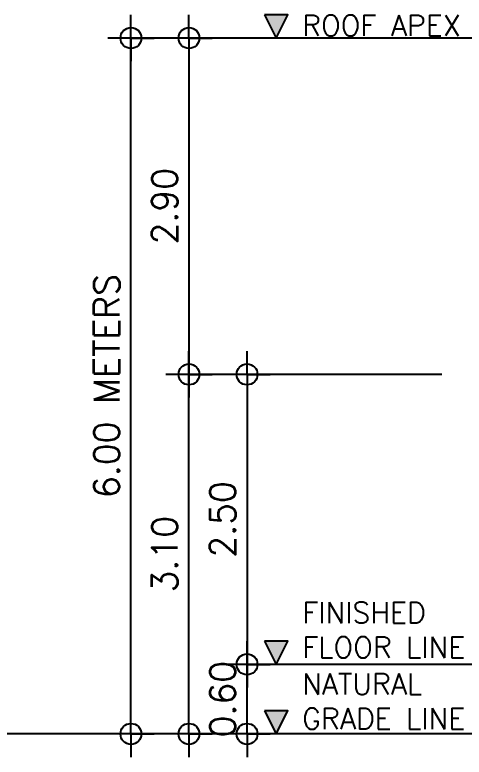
# Model space of a CAD drawing. Header units: millimetres. Extents: x -251401 to 377140, y -30451 to 275830.
# Drawn here: x 116690 to 120560, y -3140 to 3260 of the extents above; entities that cross this region are included whole.
import ezdxf

# ---------------------------------------------------------------- set-up
doc = ezdxf.new("R2010")
doc.units = ezdxf.units.MM
for name, color, linetype in [('0-S3', 3, 'Continuous'), ('A-DIMENSIONS', 30, 'Continuous'), ('A-TEXT', 7, 'Continuous')]:
    doc.layers.add(name, color=color, linetype=linetype)
doc.styles.add('LEROY', font='simplex.shx')
doc.dimstyles.new('DIM100', dxfattribs={"dimscale": 0, "dimtxt": 220, "dimasz": 180, "dimexe": 220, "dimexo": 250, "dimgap": 1, "dimtad": 1, "dimtoh": 1, "dimlfac": 0.001, "dimzin": 1, "dimdsep": 46, "dimtxsty": 'LEROY', "dimblk1": 'ORIGIN', "dimblk2": 'ORIGIN', "dimsah": 1, "dimcen": 0.18, "dimclrd": 30, "dimclre": 30, "dimclrt": 7, "dimazin": 0, "dimtfac": 1, "dimtix": 1, "dimtmove": 1, "dimatfit": 3, "dimfxl": 1, "dimtvp": 1, "dimtolj": 2, "dimtzin": 0, "dimarcsym": 0})

# ---------------------------------------------------------------- blocks, each defined once
blk = doc.blocks.new('USER ARROW 100')
at = {"layer": 'A-DIMENSIONS'}
for q in [(-200, 0), (200, 0)]:
    blk.add_line((0, 0), q, dxfattribs=at)
for points in [[(0, 0), (0, 200)], [(0, 0), (0, -200)]]:
    blk.add_lwpolyline(points, dxfattribs=at)
blk.add_circle((0, 0), 90, dxfattribs=at)
blk = doc.blocks.new('*D141')
at = {"layer": 'A-DIMENSIONS', "color": 30, "transparency": 16777216}
for p, q in [((123416, 3059.9), (117689.5, 3059.9)), ((117689.5, -2939.1), (117689.5, 3058.9)), ((121116, -2940.1), (117689.5, -2940.1))]:
    blk.add_line(p, q, dxfattribs=at)
at = {"layer": 'Defpoints', "color": 0, "transparency": 16777216}
for p in [(117689.5, 3059.9), (123666, 3059.9), (121366, -2940.1)]:
    blk.add_point(p, dxfattribs=at)
at = {"layer": 'A-DIMENSIONS', "color": 30, "transparency": 16777216}
for p, rotation in [((117689.5, 3059.9), 90), ((117689.5, -2940.1), 270)]:
    blk.add_blockref('USER ARROW 100', p, dxfattribs=dict(at, rotation=rotation))
at = {"layer": 'A-DIMENSIONS', "color": 7, "transparency": 16777216, "insert": (117479.5, 59.9), "char_height": 220, "attachment_point": 5, "rotation": 90, "style": 'LEROY'}
blk.add_mtext('\\A2;6.00 METERS', dxfattribs=at)
blk = doc.blocks.new('*D142')
at = {"layer": 'A-DIMENSIONS', "color": 30, "transparency": 16777216}
for p, q in [((118689.5, -2339.1), (118689.5, -2338.1)), ((121116, -2340.1), (118689.5, -2340.1)), ((118689.5, -2940.1), (118689.5, -2340.1)), ((121116, -2940.1), (118689.5, -2940.1)), ((118689.5, -2941.1), (118689.5, -2942.1))]:
    blk.add_line(p, q, dxfattribs=at)
at = {"layer": 'Defpoints', "color": 0, "transparency": 16777216}
for p in [(118689.5, -2340.1), (121366, -2340.1), (121366, -2940.1)]:
    blk.add_point(p, dxfattribs=at)
at = {"layer": 'A-DIMENSIONS', "color": 30, "transparency": 16777216}
for p, rotation in [((118689.5, -2340.1), 270), ((118689.5, -2940.1), 90)]:
    blk.add_blockref('USER ARROW 100', p, dxfattribs=dict(at, rotation=rotation))
at = {"layer": 'A-DIMENSIONS', "color": 7, "transparency": 16777216, "insert": (118479.5, -2640.1), "char_height": 220, "attachment_point": 5, "rotation": 90, "style": 'LEROY'}
blk.add_mtext('\\A2;0.60', dxfattribs=at)
blk = doc.blocks.new('*D143')
at = {"layer": 'A-DIMENSIONS', "color": 30, "transparency": 16777216}
for p, q in [((120366, 159.9), (118689.5, 159.9)), ((118689.5, 158.9), (118689.5, -2339.1)), ((121116, -2340.1), (118689.5, -2340.1))]:
    blk.add_line(p, q, dxfattribs=at)
at = {"layer": 'Defpoints', "color": 0, "transparency": 16777216}
for p in [(120616, 159.9), (118689.5, -2340.1), (121366, -2340.1)]:
    blk.add_point(p, dxfattribs=at)
at = {"layer": 'A-DIMENSIONS', "color": 30, "transparency": 16777216}
for p, rotation in [((118689.5, 159.9), 90), ((118689.5, -2340.1), 270)]:
    blk.add_blockref('USER ARROW 100', p, dxfattribs=dict(at, rotation=rotation))
at = {"layer": 'A-DIMENSIONS', "color": 7, "transparency": 16777216, "insert": (118479.5, -1090.1), "char_height": 220, "attachment_point": 5, "rotation": 90, "style": 'LEROY'}
blk.add_mtext('\\A2;2.50', dxfattribs=at)
blk = doc.blocks.new('*D144')
at = {"layer": 'A-DIMENSIONS', "color": 30, "transparency": 16777216}
for p, q in [((120366, 159.9), (118189.5, 159.9)), ((118189.5, -2939.1), (118189.5, 158.9)), ((121116, -2940.1), (118189.5, -2940.1))]:
    blk.add_line(p, q, dxfattribs=at)
at = {"layer": 'Defpoints', "color": 0, "transparency": 16777216}
for p in [(118189.5, 159.9), (120616, 159.9), (121366, -2940.1)]:
    blk.add_point(p, dxfattribs=at)
at = {"layer": 'A-DIMENSIONS', "color": 30, "transparency": 16777216}
for p, rotation in [((118189.5, 159.9), 90), ((118189.5, -2940.1), 270)]:
    blk.add_blockref('USER ARROW 100', p, dxfattribs=dict(at, rotation=rotation))
at = {"layer": 'A-DIMENSIONS', "color": 7, "transparency": 16777216, "insert": (117979.5, -1390.1), "char_height": 220, "attachment_point": 5, "rotation": 90, "style": 'LEROY'}
blk.add_mtext('\\A2;3.10', dxfattribs=at)
blk = doc.blocks.new('*D145')
at = {"layer": 'A-DIMENSIONS', "color": 30, "transparency": 16777216}
for p, q in [((123416, 3059.9), (118189.5, 3059.9)), ((118189.5, 3058.9), (118189.5, 160.9)), ((120366, 159.9), (118189.5, 159.9))]:
    blk.add_line(p, q, dxfattribs=at)
at = {"layer": 'Defpoints', "color": 0, "transparency": 16777216}
for p in [(123666, 3059.9), (118189.5, 159.9), (120616, 159.9)]:
    blk.add_point(p, dxfattribs=at)
at = {"layer": 'A-DIMENSIONS', "color": 30, "transparency": 16777216}
for p, rotation in [((118189.5, 3059.9), 90), ((118189.5, 159.9), 270)]:
    blk.add_blockref('USER ARROW 100', p, dxfattribs=dict(at, rotation=rotation))
at = {"layer": 'A-DIMENSIONS', "color": 7, "transparency": 16777216, "insert": (117979.5, 1609.9), "char_height": 220, "attachment_point": 5, "rotation": 90, "style": 'LEROY'}
blk.add_mtext('\\A2;2.90', dxfattribs=at)

msp = doc.modelspace()

# ---------------------------------------------------------------- hatches: boundary and pattern name
at = {"layer": 'A-DIMENSIONS'}
msp.add_hatch(color=256, dxfattribs=at).paths.add_polyline_path([(118839.5, 3259.856), (118939.5, 3059.856), (119039.5, 3259.856)])
at = {"layer": 'A-DIMENSIONS', "ltscale": 0.2}
for points in [[(118839.5, -2140.144), (118939.5, -2340.144), (119039.5, -2140.144)], [(118839.5, -2740.144), (118939.5, -2940.144), (119039.5, -2740.144)]]:
    msp.add_hatch(color=256, dxfattribs=at).paths.add_polyline_path(points)

# ---------------------------------------------------------------- linework, layer by layer
at = {"layer": '0-S3', "color": 3}
msp.add_line((377139.5, -2940.144), (-19812.5, -2940.144), dxfattribs=at)
at = {"layer": 'A-DIMENSIONS'}
msp.add_lwpolyline([(118839.5, 3259.856), (118939.5, 3059.856), (119039.5, 3259.856), (118839.5, 3259.856)], dxfattribs=at)
at = {"layer": 'A-DIMENSIONS', "ltscale": 0.2}
for points in [[(118839.5, -2140.144), (118939.5, -2340.144), (119039.5, -2140.144), (118839.5, -2140.144)], [(118839.5, -2740.144), (118939.5, -2940.144), (119039.5, -2740.144), (118839.5, -2740.144)]]:
    msp.add_lwpolyline(points, dxfattribs=at)

# ---------------------------------------------------------------- texts
at = {"layer": 'A-TEXT', "ltscale": 0.2, "char_height": 180, "attachment_point": 4, "style": 'LEROY'}
for s, width, insert in [('ROOF APEX', 2735.29806, (119164.5, 3168.356)), ('FINISHED FLOOR LINE', 1744.7403, (119164.5, -2044.144)), ('NATURAL GRADE LINE', 1848.56777, (119164.5, -2658.644))]:
    msp.add_mtext_dynamic_manual_height_columns(s, width=width, gutter_width=1, heights=[0], dxfattribs=dict(at, insert=insert))

# ---------------------------------------------------------------- dimensions: what is measured, and where the dimension line sits
at = {"layer": 'A-DIMENSIONS'}
dim = msp.add_linear_dim(base=(117689.5, 3059.856), p1=(121366, -2940.144), p2=(123666, 3059.856), angle=90, text='<> METERS', dimstyle='DIM100', override={"dimscale": 1, "dimasz": 1, "dimexe": 0, "dimgap": 100, "dimblk1": 'USER ARROW 100', "dimblk2": 'USER ARROW 100', "dimlwd": 65535, "dimlwe": 65535}, dxfattribs=at)
dim.commit()
dim.dimension.update_dxf_attribs({"geometry": '*D141', "text_midpoint": (117479.5, 59.856)})
for base, p1, p2, angle, picture, middle in [((118189.5, 159.856), (123666, 3059.856), (120616, 159.856), 270, '*D145', (117979.5, 1609.856)), ((118189.5, 159.856), (121366, -2940.144), (120616, 159.856), 90, '*D144', (117979.5, -1390.144)), ((118689.5, -2340.144), (120616, 159.856), (121366, -2340.144), 270, '*D143', (118479.5, -1090.144)), ((118689.5, -2340.144), (121366, -2940.144), (121366, -2340.144), 90, '*D142', (118479.5, -2640.144))]:
    dim = msp.add_linear_dim(base=base, p1=p1, p2=p2, angle=angle, dimstyle='DIM100', override={"dimscale": 1, "dimasz": 1, "dimexe": 0, "dimgap": 100, "dimblk1": 'USER ARROW 100', "dimblk2": 'USER ARROW 100', "dimlwd": 65535, "dimlwe": 65535}, dxfattribs=at)
    dim.commit()
    dim.dimension.update_dxf_attribs({"geometry": picture, "text_midpoint": middle})

doc.saveas('drawing.dxf')
